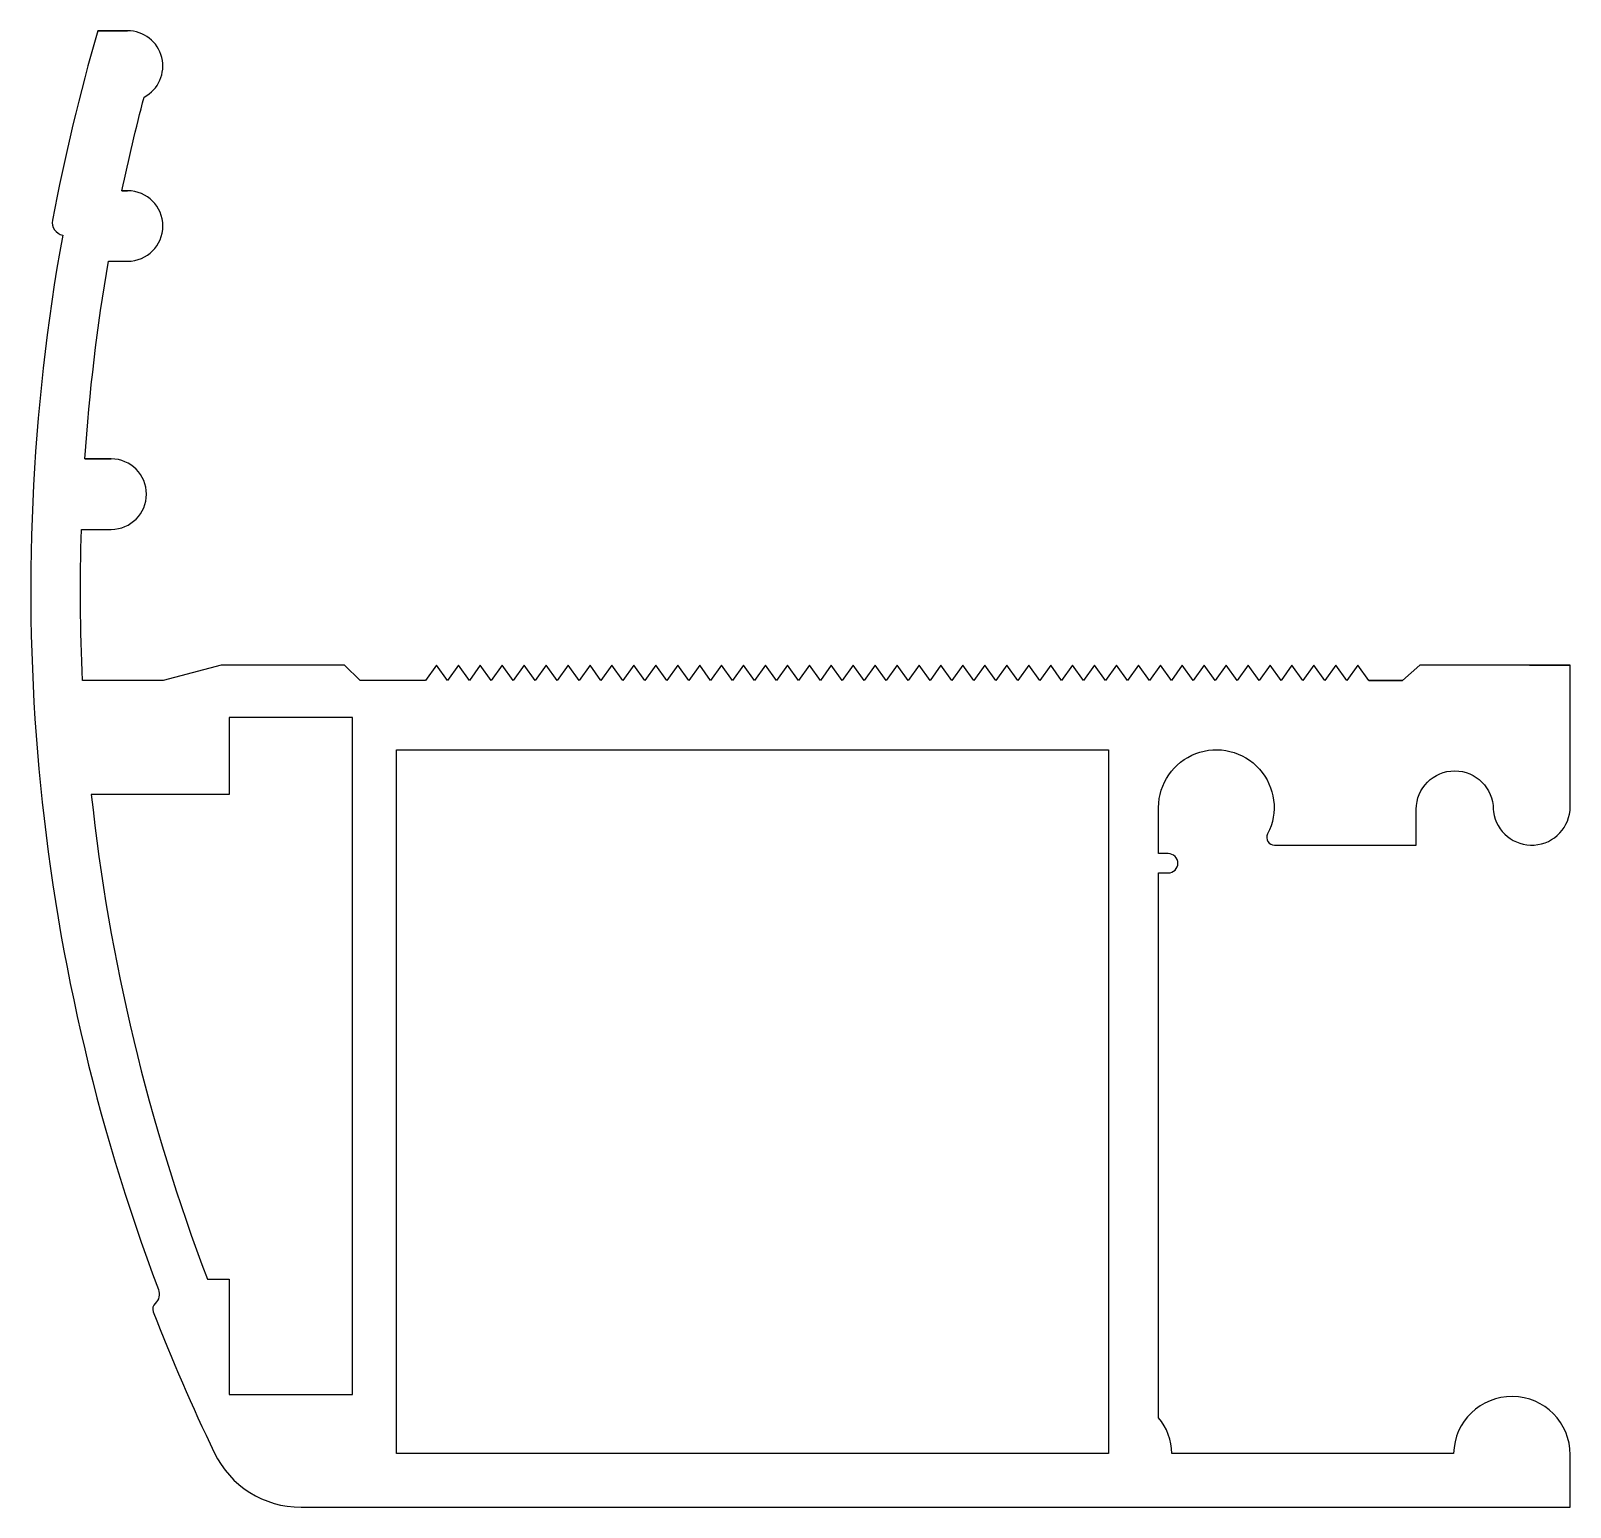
# Model space of a CAD drawing. Extents: x 947.7 to 987.7, y -23 to 15.4.
import ezdxf

# ---------------------------------------------------------------- set-up
doc = ezdxf.new("R2010")
doc.units = 0
doc.header["$LTSCALE"] = 15
doc.layers.get('0').update_dxf_attribs({"linetype": 'CONTINUOUS'})

msp = doc.modelspace()

# ---------------------------------------------------------------- linework, layer by layer
msp.add_line((977.486, -6.255), (977.486, -6.255))
for points in [[(976.986, -6.005), (976.986, -4.805, -1.272043), (979.819, -5.493, 0.561812), (979.997, -5.785), (983.68, -5.785), (983.68, -4.853, -1), (985.68, -4.853), (985.689, -4.917, 0.935663), (987.68, -4.785), (987.68, -1.105), (986.62, -1.105), (987.68, -1.105), (983.77, -1.105), (983.32, -1.505), (982.446, -1.505), (983.32, -1.505), (982.446, -1.505), (982.161, -1.105), (981.876, -1.505), (981.591, -1.105), (981.306, -1.505), (981.021, -1.105), (980.736, -1.505), (980.451, -1.105), (980.166, -1.505), (979.881, -1.105), (979.596, -1.505), (979.311, -1.105), (979.026, -1.505), (978.741, -1.105), (978.456, -1.505), (978.171, -1.105), (977.886, -1.505), (977.601, -1.105), (977.316, -1.505), (977.031, -1.105), (976.746, -1.505), (976.461, -1.105), (976.176, -1.505), (975.891, -1.105), (975.606, -1.505), (975.321, -1.105), (975.036, -1.505), (974.751, -1.105), (974.466, -1.505), (974.181, -1.105), (973.896, -1.505), (973.611, -1.105), (973.326, -1.505), (973.041, -1.105), (972.756, -1.505), (972.471, -1.105), (972.186, -1.505), (971.901, -1.105), (971.616, -1.505), (971.331, -1.105), (971.046, -1.505), (970.761, -1.105), (970.476, -1.505), (970.191, -1.105), (969.906, -1.505), (969.621, -1.105), (969.336, -1.505), (969.051, -1.105), (968.766, -1.505), (968.481, -1.105), (968.196, -1.505), (967.911, -1.105), (967.626, -1.505), (967.341, -1.105), (967.056, -1.505), (966.771, -1.105), (966.486, -1.505), (966.201, -1.105), (965.916, -1.505), (965.631, -1.105), (965.346, -1.505), (965.061, -1.105), (964.776, -1.505), (964.491, -1.105), (964.206, -1.505), (963.921, -1.105), (963.636, -1.505), (963.351, -1.105), (963.066, -1.505), (962.781, -1.105), (962.496, -1.505), (962.211, -1.105), (961.926, -1.505), (961.641, -1.105), (961.356, -1.505), (961.071, -1.105), (960.786, -1.505), (960.501, -1.105), (960.216, -1.505), (959.931, -1.105), (959.646, -1.505), (959.361, -1.105), (959.076, -1.505), (958.791, -1.105), (958.506, -1.505), (958.221, -1.105), (957.936, -1.505), (956.236, -1.505), (955.836, -1.105), (952.626, -1.105), (951.116, -1.505), (949.026, -1.505, -0.019536), (948.995, 2.425), (949.771, 2.425, 1), (949.771, 4.255), (949.085, 4.255), (949.771, 4.255), (949.085, 4.255, -0.025739), (949.699, 9.395), (950.197, 9.395, 1), (950.197, 11.225), (950.049, 11.225), (950.197, 11.225), (950.049, 11.225, -0.012444), (950.626, 13.662, 0.781706), (950.197, 15.385), (949.422, 15.385), (950.197, 15.385), (949.422, 15.385, 0.024388), (948.245, 10.461, 0.41515), (948.509, 10.075, 0.135813), (950.996, -17.338, -0.303627), (950.913, -17.696, 0.306214), (950.863, -17.914, 0.019208), (952.447, -21.575, 0.288651), (954.702, -22.995), (987.68, -22.995), (987.68, -21.63, 0.988521), (984.651, -21.595), (977.33, -21.595, 0.167766), (976.986, -20.668), (976.986, -6.505), (977.236, -6.505, 0.414214), (977.486, -6.255, 0.414214), (977.236, -6.005)], [(956.036, -20.065), (956.036, -2.465), (952.836, -2.465), (952.836, -4.465), (949.253, -4.465, 0.064649), (952.272, -17.065), (952.836, -17.065), (952.836, -20.065)]]:
    msp.add_lwpolyline(points, format="xyb", close=True)
msp.add_lwpolyline([(957.186, -21.595), (957.186, -3.305), (975.686, -3.305), (975.686, -21.595)], close=True)

doc.saveas('drawing.dxf')
